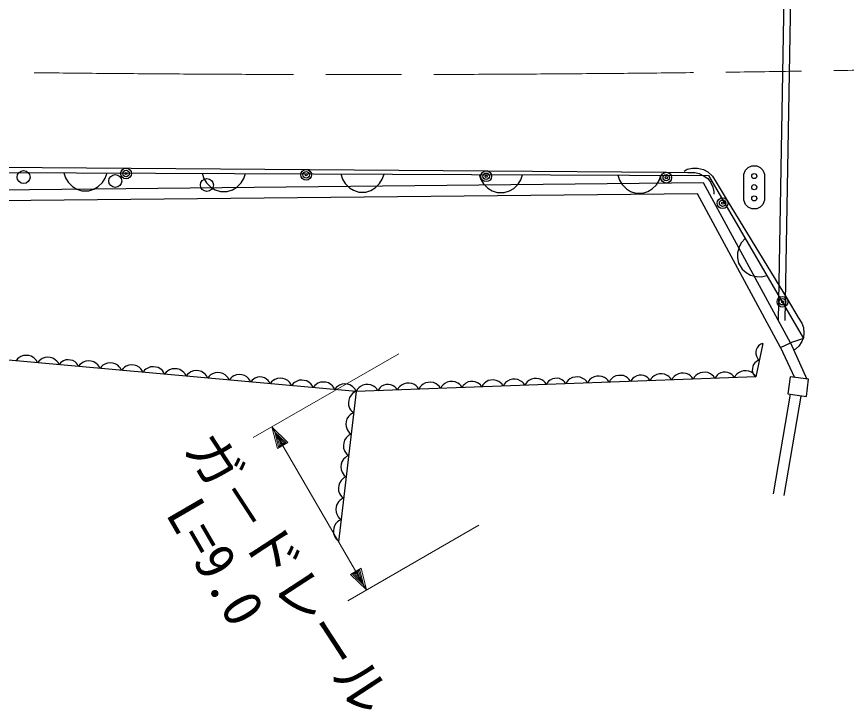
# Model space of a CAD drawing. Units: millimetres, scale not verified. Extents: x 40000 to 680000, y 20000 to 380000.
# Drawn here: x 424459 to 462845, y 255195 to 287241 of the extents above; entities that cross this region are included whole.
import ezdxf
from ezdxf.enums import TextEntityAlignment as Align

# ---------------------------------------------------------------- set-up
doc = ezdxf.new("R2010")
doc.units = ezdxf.units.MM
doc.header["$LTSCALE"] = 1000
doc.linetypes.add('CHAIN', pattern=[18.5, 12, -1.5, 3.5, -1.5])
for name, color, linetype, lineweight in [('S-BGD', 7, 'Continuous', 25), ('S-BMK', 2, 'CHAIN', 13), ('S-STR-HTXT', 7, 'Continuous', 13)]:
    doc.layers.add(name, color=color, linetype=linetype, lineweight=lineweight)
doc.styles.add('ＭＳ ゴシック', font='')
doc.styles.get('ＭＳ ゴシック').set_extended_font_data('MS Gothic')

msp = doc.modelspace()

# ---------------------------------------------------------------- linework, layer by layer
at = {"layer": 'S-BGD'}
for p, q in [((460105, 296409), (459690, 273183)), ((460405, 296404), (459990, 273178)), ((396202, 280490), (454514, 280039)), ((455477, 280178), (455724, 280233)), ((455724, 280233), (455957, 280234)), ((455957, 280234), (456232, 280167)), ((458183, 280144), (458303, 280263)), ((458303, 280263), (458463, 280343)), ((458463, 280343), (458703, 280343)), ((458703, 280343), (458863, 280263)), ((458863, 280263), (458983, 280144)), ((418032, 280055), (456470, 279893)), ((426642, 280019), (426721, 279780)), ((428561, 279772), (428642, 280010)), ((433048, 279992), (433127, 279753)), ((434967, 279745), (435048, 279983)), ((439455, 279965), (439534, 279726)), ((441374, 279718), (441455, 279956)), ((445861, 279938), (445940, 279699)), ((447780, 279691), (447861, 279929)), ((452267, 279911), (452346, 279672)), ((454186, 279664), (454267, 279902)), ((454514, 280039), (455514, 280032)), ((455340, 280096), (455477, 280178)), ((455514, 280032), (455834, 280029)), ((455834, 280029), (456034, 279988)), ((456034, 279988), (456273, 279867)), ((456232, 280167), (456438, 280058)), ((456273, 279867), (456432, 279746)), ((456438, 280058), (456651, 279861)), ((456470, 279893), (460858, 272350)), ((456651, 279861), (456817, 279588)), ((458103, 279945), (458183, 280144)), ((458103, 278751), (458103, 279945)), ((458983, 280144), (459063, 279945)), ((459063, 279945), (459063, 278751)), ((456228, 279544), (422713, 279206)), ((456228, 279544), (422713, 279206)), ((426721, 279780), (426840, 279580)), ((426840, 279580), (427039, 279380)), ((428239, 279375), (428440, 279573)), ((428440, 279573), (428561, 279772)), ((433127, 279753), (433246, 279553)), ((433246, 279553), (433446, 279353)), ((434646, 279348), (434846, 279546)), ((434846, 279546), (434967, 279745)), ((439534, 279726), (439653, 279526)), ((439653, 279526), (439852, 279326)), ((441052, 279321), (441253, 279519)), ((441253, 279519), (441374, 279718)), ((445940, 279699), (446059, 279499)), ((446059, 279499), (446258, 279299)), ((447458, 279294), (447659, 279493)), ((447659, 279493), (447780, 279691)), ((452346, 279672), (452465, 279472)), ((452465, 279472), (452665, 279273)), ((453865, 279267), (454065, 279466)), ((454065, 279466), (454186, 279664)), ((460254, 272147), (456228, 279544)), ((460254, 272147), (456228, 279544)), ((456432, 279746), (456551, 279586)), ((456551, 279586), (456669, 279346)), ((456817, 279588), (457334, 278737)), ((427039, 279380), (427239, 279260)), ((427239, 279260), (427478, 279179)), ((427478, 279179), (427798, 279178)), ((427798, 279178), (428039, 279257)), ((428039, 279257), (428239, 279375)), ((433446, 279353), (433645, 279233)), ((433645, 279233), (433885, 279153)), ((433885, 279153), (434205, 279151)), ((434205, 279151), (434445, 279230)), ((434445, 279230), (434646, 279348)), ((439852, 279326), (440051, 279206)), ((440051, 279206), (440291, 279126)), ((440291, 279126), (440611, 279124)), ((440611, 279124), (440851, 279203)), ((440851, 279203), (441052, 279321)), ((446258, 279299), (446458, 279179)), ((446458, 279179), (446697, 279099)), ((446697, 279099), (447017, 279097)), ((447017, 279097), (447258, 279176)), ((447258, 279176), (447458, 279294)), ((452665, 279273), (452864, 279152)), ((452864, 279152), (453104, 279072)), ((453104, 279072), (453424, 279070)), ((453424, 279070), (453664, 279149)), ((453664, 279149), (453865, 279267)), ((456669, 279346), (456707, 279147)), ((456707, 279147), (456706, 279028)), ((455957, 279044), (422715, 278708)), ((459799, 271941), (455957, 279044)), ((457334, 278737), (460103, 274179)), ((458183, 278552), (458103, 278751)), ((459063, 278751), (458983, 278552)), ((458303, 278433), (458183, 278552)), ((458463, 278353), (458303, 278433)), ((458703, 278353), (458463, 278353)), ((458863, 278433), (458703, 278353)), ((458983, 278552), (458863, 278433)), ((457995, 276794), (457882, 276591)), ((458163, 276983), (457995, 276794)), ((457882, 276591), (457810, 276320)), ((457810, 276320), (457806, 276088)), ((457806, 276088), (457857, 275841)), ((457857, 275841), (458017, 275565)), ((458017, 275565), (458206, 275399)), ((458206, 275399), (458410, 275286)), ((458410, 275286), (458684, 275214)), ((458917, 275210), (459165, 275261)), ((458684, 275214), (458917, 275210)), ((460103, 274179), (460621, 273327)), ((460621, 273327), (460786, 273055)), ((460786, 273055), (460855, 272864)), ((460855, 272864), (460877, 272598)), ((460877, 272598), (460857, 272400)), ((460858, 272350), (460254, 272147)), ((460782, 272216), (460639, 271990)), ((460857, 272400), (460782, 272216)), ((458675, 271831), (458656, 271738)), ((458981, 272126), (458662, 270577)), ((458710, 271921), (458675, 271831)), ((458777, 272005), (458710, 271921)), ((458836, 272058), (458777, 272005)), ((458893, 272095), (458836, 272058)), ((458981, 272126), (458893, 272095)), ((459799, 271941), (460254, 272147)), ((459799, 271941), (460437, 270549)), ((460254, 272147), (461021, 270473)), ((460488, 271853), (460386, 271791)), ((460639, 271990), (460488, 271853)), ((440171, 269901), (422439, 271491)), ((424503, 271405), (424434, 271312)), ((424568, 271460), (424503, 271405)), ((424653, 271512), (424568, 271460)), ((424778, 271561), (424653, 271512)), ((424899, 271570), (424778, 271561)), ((425019, 271559), (424899, 271570)), ((425137, 271528), (425019, 271559)), ((425251, 271458), (425137, 271528)), ((425325, 271392), (425251, 271458)), ((425379, 271327), (425325, 271392)), ((425649, 271423), (425564, 271370)), ((425774, 271471), (425649, 271423)), ((425895, 271480), (425774, 271471)), ((426015, 271470), (425895, 271480)), ((426133, 271439), (426015, 271470)), ((426247, 271369), (426133, 271439)), ((458656, 271738), (458652, 271641)), ((458652, 271641), (458680, 271538)), ((458680, 271538), (458714, 271466)), ((458714, 271466), (458752, 271409)), ((458752, 271409), (458820, 271347)), ((425430, 271222), (425379, 271327)), ((425499, 271316), (425430, 271222)), ((425564, 271370), (425499, 271316)), ((426321, 271302), (426247, 271369)), ((426375, 271238), (426321, 271302)), ((426426, 271133), (426375, 271238)), ((426488, 271218), (426426, 271133)), ((426547, 271266), (426488, 271218)), ((426623, 271313), (426547, 271266)), ((426736, 271357), (426623, 271313)), ((426845, 271365), (426736, 271357)), ((426952, 271356), (426845, 271365)), ((427058, 271328), (426952, 271356)), ((427161, 271265), (427058, 271328)), ((427228, 271205), (427161, 271265)), ((427277, 271147), (427228, 271205)), ((427323, 271053), (427277, 271147)), ((427391, 271147), (427323, 271053)), ((427456, 271201), (427391, 271147)), ((427542, 271253), (427456, 271201)), ((427666, 271302), (427542, 271253)), ((427788, 271311), (427666, 271302)), ((427907, 271300), (427788, 271311)), ((428025, 271270), (427907, 271300)), ((428139, 271199), (428025, 271270)), ((428213, 271133), (428139, 271199)), ((428268, 271068), (428213, 271133)), ((428319, 270964), (428268, 271068)), ((428387, 271057), (428319, 270964)), ((428452, 271111), (428387, 271057)), ((428538, 271164), (428452, 271111)), ((428662, 271212), (428538, 271164)), ((428784, 271222), (428662, 271212)), ((428903, 271211), (428784, 271222)), ((429021, 271180), (428903, 271211)), ((429135, 271110), (429021, 271180)), ((429209, 271044), (429135, 271110)), ((429264, 270979), (429209, 271044)), ((429448, 271022), (429383, 270968)), ((429533, 271074), (429448, 271022)), ((429658, 271123), (429533, 271074)), ((429780, 271132), (429658, 271123)), ((429899, 271122), (429780, 271132)), ((430017, 271091), (429899, 271122)), ((430131, 271021), (430017, 271091)), ((430205, 270954), (430131, 271021)), ((430654, 271034), (430529, 270985)), ((430776, 271043), (430654, 271034)), ((430895, 271032), (430776, 271043)), ((431013, 271002), (430895, 271032)), ((458514, 271052), (458495, 270958)), ((458549, 271142), (458514, 271052)), ((458616, 271226), (458549, 271142)), ((458676, 271279), (458616, 271226)), ((458732, 271316), (458676, 271279)), ((458820, 271347), (458732, 271316)), ((429315, 270874), (429264, 270979)), ((429383, 270968), (429315, 270874)), ((430260, 270889), (430205, 270954)), ((430311, 270785), (430260, 270889)), ((430379, 270879), (430311, 270785)), ((430444, 270933), (430379, 270879)), ((430529, 270985), (430444, 270933)), ((431127, 270932), (431013, 271002)), ((431201, 270865), (431127, 270932)), ((431256, 270800), (431201, 270865)), ((431307, 270696), (431256, 270800)), ((431375, 270790), (431307, 270696)), ((431440, 270844), (431375, 270790)), ((431525, 270896), (431440, 270844)), ((431650, 270945), (431525, 270896)), ((431772, 270954), (431650, 270945)), ((431891, 270943), (431772, 270954)), ((432009, 270913), (431891, 270943)), ((432123, 270842), (432009, 270913)), ((432197, 270776), (432123, 270842)), ((432252, 270711), (432197, 270776)), ((432303, 270607), (432252, 270711)), ((432371, 270700), (432303, 270607)), ((432436, 270754), (432371, 270700)), ((432521, 270807), (432436, 270754)), ((432646, 270855), (432521, 270807)), ((432768, 270865), (432646, 270855)), ((432887, 270854), (432768, 270865)), ((433005, 270823), (432887, 270854)), ((433119, 270753), (433005, 270823)), ((433193, 270687), (433119, 270753)), ((433248, 270622), (433193, 270687)), ((433432, 270665), (433367, 270611)), ((433517, 270717), (433432, 270665)), ((433642, 270766), (433517, 270717)), ((433764, 270775), (433642, 270766)), ((433883, 270765), (433764, 270775)), ((434001, 270734), (433883, 270765)), ((434115, 270664), (434001, 270734)), ((434189, 270597), (434115, 270664)), ((434513, 270628), (434428, 270576)), ((434638, 270677), (434513, 270628)), ((434760, 270686), (434638, 270677)), ((434879, 270675), (434760, 270686)), ((434997, 270645), (434879, 270675)), ((435111, 270575), (434997, 270645)), ((452295, 270643), (452176, 270619)), ((452415, 270647), (452295, 270643)), ((452535, 270632), (452415, 270647)), ((452657, 270576), (452535, 270632)), ((453144, 270626), (453038, 270568)), ((453251, 270648), (453144, 270626)), ((453359, 270652), (453251, 270648)), ((453468, 270638), (453359, 270652)), ((453578, 270588), (453468, 270638)), ((453957, 270624), (453879, 270561)), ((454074, 270688), (453957, 270624)), ((454193, 270712), (454074, 270688)), ((454313, 270717), (454193, 270712)), ((454434, 270701), (454313, 270717)), ((454556, 270646), (454434, 270701)), ((454638, 270589), (454556, 270646)), ((454956, 270660), (454878, 270598)), ((455074, 270724), (454956, 270660)), ((455193, 270749), (455074, 270724)), ((455313, 270753), (455193, 270749)), ((455433, 270738), (455313, 270753)), ((455556, 270682), (455433, 270738)), ((455638, 270626), (455556, 270682)), ((455700, 270568), (455638, 270626)), ((455878, 270634), (455820, 270573)), ((455955, 270697), (455878, 270634)), ((456073, 270761), (455955, 270697)), ((456192, 270785), (456073, 270761)), ((456312, 270790), (456192, 270785)), ((456433, 270774), (456312, 270790)), ((456555, 270719), (456433, 270774)), ((456637, 270662), (456555, 270719)), ((456699, 270605), (456637, 270662)), ((456865, 270655), (456813, 270599)), ((456935, 270711), (456865, 270655)), ((457041, 270768), (456935, 270711)), ((457149, 270790), (457041, 270768)), ((457257, 270794), (457149, 270790)), ((457365, 270780), (457257, 270794)), ((457475, 270731), (457365, 270780)), ((457549, 270679), (457475, 270731)), ((457605, 270628), (457549, 270679)), ((457662, 270540), (457605, 270628)), ((457719, 270642), (457662, 270540)), ((457776, 270704), (457719, 270642)), ((457854, 270766), (457776, 270704)), ((457972, 270830), (457854, 270766)), ((458091, 270855), (457972, 270830)), ((458211, 270859), (458091, 270855)), ((458332, 270843), (458211, 270859)), ((458454, 270788), (458332, 270843)), ((458536, 270731), (458454, 270788)), ((458495, 270958), (458492, 270861)), ((458492, 270861), (458519, 270758)), ((458519, 270758), (458553, 270686)), ((458598, 270674), (458536, 270731)), ((458553, 270686), (458591, 270630)), ((458591, 270630), (458660, 270567)), ((458662, 270577), (458598, 270674)), ((433299, 270517), (433248, 270622)), ((433367, 270611), (433299, 270517)), ((434244, 270532), (434189, 270597)), ((434294, 270428), (434244, 270532)), ((434363, 270522), (434294, 270428)), ((434428, 270576), (434363, 270522)), ((435185, 270508), (435111, 270575)), ((435240, 270443), (435185, 270508)), ((435290, 270339), (435240, 270443)), ((435352, 270423), (435290, 270339)), ((435411, 270472), (435352, 270423)), ((435488, 270519), (435411, 270472)), ((435600, 270563), (435488, 270519)), ((435709, 270571), (435600, 270563)), ((435817, 270561), (435709, 270571)), ((435923, 270534), (435817, 270561)), ((436025, 270471), (435923, 270534)), ((436092, 270411), (436025, 270471)), ((436141, 270352), (436092, 270411)), ((436187, 270258), (436141, 270352)), ((436256, 270352), (436187, 270258)), ((436321, 270406), (436256, 270352)), ((436406, 270459), (436321, 270406)), ((436531, 270507), (436406, 270459)), ((436652, 270516), (436531, 270507)), ((436772, 270506), (436652, 270516)), ((436889, 270475), (436772, 270506)), ((437003, 270405), (436889, 270475)), ((437078, 270338), (437003, 270405)), ((437132, 270274), (437078, 270338)), ((437183, 270169), (437132, 270274)), ((437252, 270263), (437183, 270169)), ((437317, 270317), (437252, 270263)), ((437402, 270369), (437317, 270317)), ((437527, 270418), (437402, 270369)), ((437648, 270427), (437527, 270418)), ((437768, 270416), (437648, 270427)), ((437885, 270386), (437768, 270416)), ((437999, 270316), (437885, 270386)), ((438074, 270249), (437999, 270316)), ((438128, 270184), (438074, 270249)), ((438398, 270280), (438313, 270228)), ((438523, 270329), (438398, 270280)), ((438644, 270338), (438523, 270329)), ((438763, 270327), (438644, 270338)), ((438881, 270297), (438763, 270327)), ((438995, 270226), (438881, 270297)), ((439519, 270240), (439394, 270191)), ((439640, 270249), (439519, 270240)), ((439759, 270238), (439640, 270249)), ((458662, 270577), (440171, 269901)), ((442382, 270261), (442264, 270197)), ((442501, 270285), (442382, 270261)), ((442621, 270290), (442501, 270285)), ((442742, 270274), (442621, 270290)), ((442864, 270219), (442742, 270274)), ((443381, 270297), (443264, 270233)), ((443500, 270322), (443381, 270297)), ((443620, 270326), (443500, 270322)), ((443741, 270311), (443620, 270326)), ((443863, 270255), (443741, 270311)), ((443945, 270199), (443863, 270255)), ((444263, 270270), (444185, 270207)), ((444381, 270334), (444263, 270270)), ((444500, 270358), (444381, 270334)), ((444620, 270363), (444500, 270358)), ((444740, 270347), (444620, 270363)), ((444863, 270292), (444740, 270347)), ((444945, 270235), (444863, 270292)), ((445243, 270284), (445173, 270227)), ((445349, 270341), (445243, 270284)), ((445456, 270363), (445349, 270341)), ((445564, 270367), (445456, 270363)), ((445673, 270353), (445564, 270367)), ((445783, 270303), (445673, 270353)), ((445857, 270252), (445783, 270303)), ((445913, 270201), (445857, 270252)), ((446084, 270277), (446026, 270215)), ((446162, 270339), (446084, 270277)), ((446279, 270403), (446162, 270339)), ((446399, 270428), (446279, 270403)), ((446519, 270432), (446399, 270428)), ((446639, 270416), (446519, 270432)), ((446761, 270361), (446639, 270416)), ((446843, 270304), (446761, 270361)), ((446906, 270247), (446843, 270304)), ((446969, 270150), (446906, 270247)), ((447026, 270251), (446969, 270150)), ((447083, 270313), (447026, 270251)), ((447161, 270376), (447083, 270313)), ((447279, 270440), (447161, 270376)), ((447398, 270464), (447279, 270440)), ((447518, 270468), (447398, 270464)), ((447639, 270453), (447518, 270468)), ((447761, 270398), (447639, 270453)), ((447843, 270341), (447761, 270398)), ((447905, 270283), (447843, 270341)), ((447969, 270186), (447905, 270283)), ((448025, 270288), (447969, 270186)), ((448083, 270350), (448025, 270288)), ((448160, 270412), (448083, 270350)), ((448278, 270476), (448160, 270412)), ((448397, 270501), (448278, 270476)), ((448517, 270505), (448397, 270501)), ((448638, 270489), (448517, 270505)), ((448760, 270434), (448638, 270489)), ((448842, 270377), (448760, 270434)), ((448904, 270320), (448842, 270377)), ((448968, 270223), (448904, 270320)), ((449019, 270314), (448968, 270223)), ((449071, 270370), (449019, 270314)), ((449141, 270426), (449071, 270370)), ((449246, 270484), (449141, 270426)), ((449354, 270506), (449246, 270484)), ((449462, 270510), (449354, 270506)), ((449570, 270496), (449462, 270510)), ((449680, 270446), (449570, 270496)), ((449754, 270395), (449680, 270446)), ((449810, 270343), (449754, 270395)), ((449867, 270256), (449810, 270343)), ((449924, 270357), (449867, 270256)), ((449981, 270419), (449924, 270357)), ((450059, 270482), (449981, 270419)), ((450177, 270546), (450059, 270482)), ((450296, 270570), (450177, 270546)), ((450416, 270574), (450296, 270570)), ((450537, 270559), (450416, 270574)), ((450659, 270503), (450537, 270559)), ((450741, 270447), (450659, 270503)), ((450803, 270389), (450741, 270447)), ((450867, 270292), (450803, 270389)), ((450923, 270394), (450867, 270292)), ((450981, 270456), (450923, 270394)), ((451058, 270518), (450981, 270456)), ((451176, 270582), (451058, 270518)), ((451295, 270606), (451176, 270582)), ((451415, 270611), (451295, 270606)), ((451536, 270595), (451415, 270611)), ((451658, 270540), (451536, 270595)), ((451740, 270483), (451658, 270540)), ((451802, 270426), (451740, 270483)), ((451866, 270329), (451802, 270426)), ((451922, 270430), (451866, 270329)), ((451980, 270492), (451922, 270430)), ((452058, 270555), (451980, 270492)), ((452176, 270619), (452058, 270555)), ((452740, 270520), (452657, 270576)), ((452802, 270462), (452740, 270520)), ((452865, 270365), (452802, 270462)), ((452916, 270457), (452865, 270365)), ((452968, 270512), (452916, 270457)), ((453038, 270568), (452968, 270512)), ((453652, 270537), (453578, 270588)), ((453708, 270485), (453652, 270537)), ((453765, 270398), (453708, 270485)), ((453821, 270500), (453765, 270398)), ((453879, 270561), (453821, 270500)), ((454700, 270532), (454638, 270589)), ((454764, 270434), (454700, 270532)), ((454820, 270536), (454764, 270434)), ((454878, 270598), (454820, 270536)), ((455763, 270471), (455700, 270568)), ((455820, 270573), (455763, 270471)), ((456763, 270507), (456699, 270605)), ((456813, 270599), (456763, 270507)), ((460239, 270575), (460135, 269786)), ((461098, 270463), (460239, 270575)), ((460994, 269674), (461098, 270463)), ((438179, 270080), (438128, 270184)), ((438248, 270174), (438179, 270080)), ((438313, 270228), (438248, 270174)), ((439070, 270160), (438995, 270226)), ((439124, 270095), (439070, 270160)), ((439175, 269991), (439124, 270095)), ((439244, 270084), (439175, 269991)), ((439309, 270138), (439244, 270084)), ((439394, 270191), (439309, 270138)), ((440171, 269901), (439356, 262949)), ((439877, 270207), (439759, 270238)), ((439991, 270137), (439877, 270207)), ((440066, 270071), (439991, 270137)), ((440171, 269901), (440065, 269854)), ((440120, 270006), (440066, 270071)), ((440171, 269901), (440120, 270006)), ((440230, 270003), (440174, 269901)), ((440288, 270065), (440230, 270003)), ((440365, 270128), (440288, 270065)), ((440483, 270192), (440365, 270128)), ((440602, 270216), (440483, 270192)), ((440722, 270220), (440602, 270216)), ((440843, 270205), (440722, 270220)), ((440965, 270149), (440843, 270205)), ((441047, 270093), (440965, 270149)), ((441109, 270035), (441047, 270093)), ((441173, 269938), (441109, 270035)), ((441224, 270029), (441173, 269938)), ((441276, 270085), (441224, 270029)), ((441346, 270141), (441276, 270085)), ((441452, 270199), (441346, 270141)), ((441559, 270221), (441452, 270199)), ((441667, 270225), (441559, 270221)), ((441775, 270211), (441667, 270225)), ((441885, 270161), (441775, 270211)), ((441959, 270110), (441885, 270161)), ((442015, 270058), (441959, 270110)), ((442072, 269971), (442015, 270058)), ((442129, 270072), (442072, 269971)), ((442186, 270134), (442129, 270072)), ((442264, 270197), (442186, 270134)), ((442946, 270162), (442864, 270219)), ((443008, 270105), (442946, 270162)), ((443072, 270007), (443008, 270105)), ((443128, 270109), (443072, 270007)), ((443186, 270171), (443128, 270109)), ((443264, 270233), (443186, 270171)), ((444008, 270141), (443945, 270199)), ((444071, 270044), (444008, 270141)), ((444127, 270145), (444071, 270044)), ((444185, 270207), (444127, 270145)), ((445007, 270178), (444945, 270235)), ((445070, 270080), (445007, 270178)), ((445121, 270172), (445070, 270080)), ((445173, 270227), (445121, 270172)), ((445970, 270113), (445913, 270201)), ((446026, 270215), (445970, 270113)), ((439822, 269501), (439808, 269383)), ((439856, 269617), (439822, 269501)), ((439929, 269729), (439856, 269617)), ((439998, 269801), (439929, 269729)), ((440065, 269854), (439998, 269801)), ((460248, 269771), (459457, 265173)), ((460741, 269687), (459950, 265089)), ((460135, 269786), (460994, 269674)), ((439808, 269383), (439814, 269262)), ((439814, 269262), (439860, 269136)), ((439860, 269136), (439910, 269050)), ((439813, 268741), (439740, 268629)), ((439882, 268813), (439813, 268741)), ((439949, 268866), (439882, 268813)), ((439910, 269050), (439963, 268984)), ((440055, 268913), (439949, 268866)), ((439963, 268984), (440055, 268913)), ((439706, 268513), (439692, 268395)), ((439692, 268395), (439698, 268274)), ((439740, 268629), (439706, 268513)), ((439698, 268274), (439744, 268148)), ((439744, 268148), (439794, 268062)), ((439794, 268062), (439847, 267996)), ((439847, 267996), (439939, 267925)), ((439624, 267641), (439590, 267525)), ((439698, 267753), (439624, 267641)), ((439766, 267825), (439698, 267753)), ((439833, 267877), (439766, 267825)), ((439939, 267925), (439833, 267877)), ((439590, 267525), (439576, 267406)), ((439576, 267406), (439582, 267286)), ((439582, 267286), (439628, 267160)), ((439651, 266837), (439582, 266765)), ((439628, 267160), (439678, 267074)), ((439717, 266889), (439651, 266837)), ((439678, 267074), (439731, 267008)), ((439823, 266937), (439717, 266889)), ((439731, 267008), (439823, 266937)), ((439474, 266537), (439461, 266418)), ((439461, 266418), (439467, 266297)), ((439508, 266653), (439474, 266537)), ((439582, 266765), (439508, 266653)), ((439467, 266297), (439512, 266172)), ((439512, 266172), (439563, 266086)), ((439563, 266086), (439615, 266020)), ((439615, 266020), (439708, 265949)), ((439392, 265665), (439359, 265549)), ((439466, 265777), (439392, 265665)), ((439535, 265849), (439466, 265777)), ((439601, 265901), (439535, 265849)), ((439708, 265949), (439601, 265901)), ((439359, 265549), (439345, 265430)), ((439345, 265430), (439351, 265309)), ((439351, 265309), (439396, 265184)), ((439396, 265184), (439447, 265098)), ((439486, 264913), (439419, 264861)), ((439447, 265098), (439499, 265032)), ((439592, 264961), (439486, 264913)), ((439499, 265032), (439592, 264961)), ((439243, 264561), (439229, 264442)), ((439277, 264677), (439243, 264561)), ((439350, 264789), (439277, 264677)), ((439419, 264861), (439350, 264789)), ((439229, 264442), (439235, 264321)), ((439235, 264321), (439281, 264196)), ((439281, 264196), (439331, 264110)), ((439331, 264110), (439384, 264044)), ((439234, 263800), (439161, 263689)), ((439303, 263873), (439234, 263800)), ((439370, 263925), (439303, 263873)), ((439476, 263973), (439370, 263925)), ((439384, 264044), (439476, 263973)), ((439127, 263573), (439113, 263454)), ((439113, 263454), (439119, 263333)), ((439119, 263333), (439165, 263208)), ((439161, 263689), (439127, 263573)), ((439165, 263208), (439215, 263122)), ((439215, 263122), (439268, 263055)), ((439268, 263055), (439360, 262985))]:
    msp.add_line(p, q, dxfattribs=at)
for centre, major_axis in [((429521, 279984), (250, 0)), ((424784, 279818), (300, 0)), ((429023, 279635), (300, 0)), ((429521, 279984), (150, 0)), ((429521, 279984), (50, 0)), ((437852, 279920), (250, 0)), ((437852, 279920), (150, 0)), ((437852, 279920), (50, 0)), ((446182, 279855), (250, 0)), ((446182, 279855), (150, 0)), ((446182, 279855), (50, 0)), ((454512, 279791), (250, 0)), ((454512, 279791), (150, 0)), ((454512, 279791), (50, 0)), ((458583, 279865), (120, 0)), ((433261, 279452), (300, 0)), ((458583, 279348), (120, 0)), ((457120, 278608), (250, 0)), ((457120, 278608), (150, 0)), ((458583, 278831), (120, 0)), ((457120, 278608), (50, 0)), ((459889, 274050), (250, 0)), ((459889, 274050), (150, 0)), ((459889, 274050), (50, 0))]:
    msp.add_ellipse(centre, major_axis=major_axis, ratio=0.994777, dxfattribs=at)
at = {"layer": 'S-BMK'}
msp.add_ellipse((440344, 1577793), major_axis=(1300024, 0), ratio=0.994777, start_param=4.658098, end_param=4.733741, dxfattribs=at)
at = {"layer": 'S-STR-HTXT'}
for p, q in [((442137, 271643), (435399, 267766)), ((436265, 268264), (437008, 267542)), ((436523, 267263), (436265, 268264)), ((436265, 268264), (440652, 260721)), ((436405, 268023), (436919, 267537)), ((436573, 267338), (436405, 268023)), ((436485, 267885), (436829, 267532)), ((436622, 267412), (436485, 267885)), ((436605, 267678), (436740, 267526)), ((436671, 267486), (436605, 267678)), ((437008, 267542), (436523, 267263)), ((436919, 267537), (436573, 267338)), ((436829, 267532), (436622, 267412)), ((436740, 267526), (436671, 267486)), ((439786, 260223), (445849, 263712)), ((439909, 261442), (440394, 261721)), ((440652, 260721), (439909, 261442)), ((439998, 261448), (440344, 261647)), ((440512, 260962), (439998, 261448)), ((440087, 261453), (440295, 261573)), ((440432, 261100), (440087, 261453)), ((440177, 261459), (440246, 261499)), ((440311, 261306), (440177, 261459)), ((440246, 261499), (440311, 261306)), ((440295, 261573), (440432, 261100)), ((440344, 261647), (440512, 260962)), ((440394, 261721), (440652, 260721))]:
    msp.add_line(p, q, dxfattribs=at)

# ---------------------------------------------------------------- texts
at = {"layer": 'S-STR-HTXT', "style": 'ＭＳ ゴシック'}
for s, rotation, p in [('ガ－ドレール', 303.137, (431686, 266977)), ('L=9.0', 300.13, (430839, 263983))]:
    msp.add_text(s, height=1833, rotation=rotation, dxfattribs=at).set_placement(p, align=Align.BOTTOM_LEFT)

doc.saveas('drawing.dxf')
